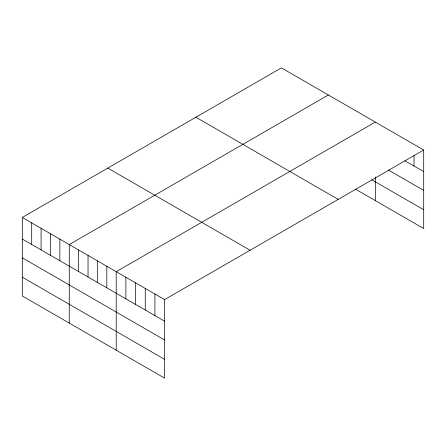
<?xml version="1.0" encoding="UTF-8"?>
<svg xmlns="http://www.w3.org/2000/svg" width="446" height="446" viewBox="0 0 446 446"><rect width="100%" height="100%" fill="white"/><g stroke="black" fill="none" stroke-linecap="round" stroke-linejoin="round"><path stroke-width="0.67" d="M22.3 217.458L164.596 299.612L164.596 378.136L22.3 295.977L22.3 217.458L281.404 67.864L423.7 150.023L423.7 228.542L355.362 189.087M328.362 94.976L69.258 244.57L69.258 323.088M375.32 122.087L116.216 271.681L116.216 350.199M164.596 299.612L423.7 150.023M404.918 160.766L423.7 171.61M388.41 170.021L423.7 190.397M371.797 179.788L423.7 209.754M195.9 117.231L338.196 199.384M107.804 168.092L250.1 250.251M22.3 239.045L164.596 321.198M22.3 257.833L164.596 339.986M22.3 277.189L164.596 359.348M414.022 155.576L414.022 166.024M375.32 176.984L375.32 200.611M154.918 294.025L154.918 315.612M145.245 288.439L145.245 310.026M135.567 282.853L135.567 304.44M125.889 277.267L125.889 298.853M106.823 266.256L106.823 287.848M97.434 260.838L97.434 282.424M88.04 255.413L88.04 276.999M78.652 249.994L78.652 271.581M59.864 239.145L59.864 260.737M50.476 233.726L50.476 255.313M41.082 228.302L41.082 249.888M31.694 222.883L31.694 244.469"/></g></svg>
